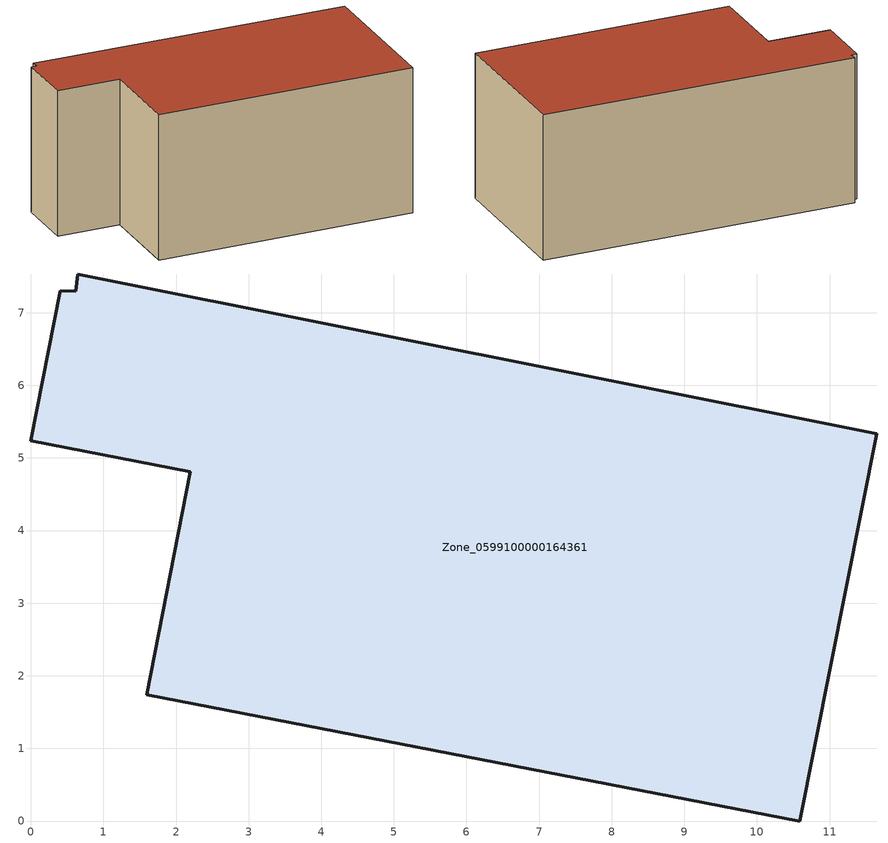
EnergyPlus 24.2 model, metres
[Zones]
Zone_0599100000164361
 floor ground (C_G): 1.6,1.74 2.2,4.81 0,5.24 0.41,7.3 0.62,7.3 0.65,7.53 11.65,5.33 10.59,0 z0
 wall outside (C_F): 2.2,4.81 1.6,1.74 10.59,0 11.65,5.33 0.65,7.53 0.62,7.3 0.41,7.3 0,5.24 2.2,4.81 z0:5.22
 roof outside (C_R): 0.65,7.53 0.62,7.3 0.41,7.3 0,5.24 2.2,4.81 1.6,1.74 10.59,0 11.65,5.33 z5.22
[BUILDING]
Pand.0599100000164361: North Axis=0; Terrain=City; Loads Convergence Tolerance Value=0.04; Temperature Convergence Tolerance Value=0.4; Solar Distribution=FullExterior; Maximum Number of Warmup Days=25; Minimum Number of Warmup Days=1
[Site:Location]
Rotterdam.The.Hague.AP_ZH_NLD Design_Conditions: Latitude=51.96; Longitude=4.45; Time Zone=1; Elevation=-4.5
[SITE:GROUNDTEMPERATURE:BUILDINGSURFACE]
18, 18, 18, 18, 18, 18, 18, 18, 18, 18, 18, 18
[MATERIAL] Thermal Absorptance=0.9; Solar Absorptance=0.7; Visible Absorptance=0.7
Name | Roughness | Thickness | Conductivity | Density | Specific Heat
G.TC.1975-1991 | MediumSmooth | 0.15 | 0.288461 | 540 | 1210
F.TC.1975-1991 | Rough | 0.3 | 0.230769 | 1920 | 840
R.TC.1975-1991 | MediumRough | 0.2 | 0.153846 | 1500 | 1000
[CONSTRUCTION]
C_G: G.TC.1975-1991
C_F: F.TC.1975-1991
C_R: R.TC.1975-1991
[ZONE]
Zone_0599100000164361: Type=1; Multiplier=1; Ceiling Height=Autocalculate; Volume=Autocalculate; Floor Area=autocalculate; Part of Total Floor Area=Yes
[ZONEINFILTRATION:DESIGNFLOWRATE]
Infil_Zone_0599100000164361: Zone or ZoneList or Space or SpaceList=Zone_0599100000164361; Schedule=AlwaysOn; Design Flow Rate Calculation Method=Flow/Area; Flow Rate per Floor Area=0.003; Constant Term Coefficient=1; Temperature Term Coefficient=0; Velocity Term Coefficient=0; Velocity Squared Term Coefficient=0
[HVACTEMPLATE:ZONE:IDEALLOADSAIRSYSTEM]
Zone_0599100000164361: Maximum Heating Supply Air Temperature=50; Minimum Cooling Supply Air Temperature=13; Maximum Heating Supply Air Humidity Ratio=0.0156; Minimum Cooling Supply Air Humidity Ratio=0.0077; Heating Limit=NoLimit; Cooling Limit=NoLimit; Dehumidification Control Type=ConstantSensibleHeatRatio; Cooling Sensible Heat Ratio=0.7; Dehumidification Setpoint=60; Humidification Control Type=None; Humidification Setpoint=30; Outdoor Air Method=None; Outdoor Air Flow Rate per Person=0.00944; Outdoor Air Flow Rate per Zone Floor Area=0; Outdoor Air Flow Rate per Zone=0; Demand Controlled Ventilation Type=None; Outdoor Air Economizer Type=NoEconomizer; Heat Recovery Type=None; Sensible Heat Recovery Effectiveness=0.7; Latent Heat Recovery Effectiveness=0.65
[ZONECONTROL:THERMOSTAT]
ThermostatControl_Zone_0599100000164361: Zone or ZoneList=Zone_0599100000164361; Control Type Schedule=DualSetpointControlType; Control 1=Thermostat_Zone_0599100000164361; Temperature Difference Between Cutout And Setpoint=0
[THERMOSTATSETPOINT:DUALSETPOINT]
Thermostat_Zone_0599100000164361: Heating Setpoint Temperature Schedule=HeatingSetpoint_Zone_0599100000164361; Cooling Setpoint Temperature Schedule=CoolingSetpoint_Zone_0599100000164361
[SCHEDULE:COMPACT]
HeatingSetpoint_Zone_0599100000164361: Through: 12/31, For: AllDays, Until: 24:00, 21
CoolingSetpoint_Zone_0599100000164361: Through: 12/31, For: AllDays, Until: 24:00, 24
DualSetpointControlType: Through: 12/31, For: AllDays, Until: 24:00, 4
AlwaysOn: Through: 12/31, For: AllDays, Until: 24:00, 1
